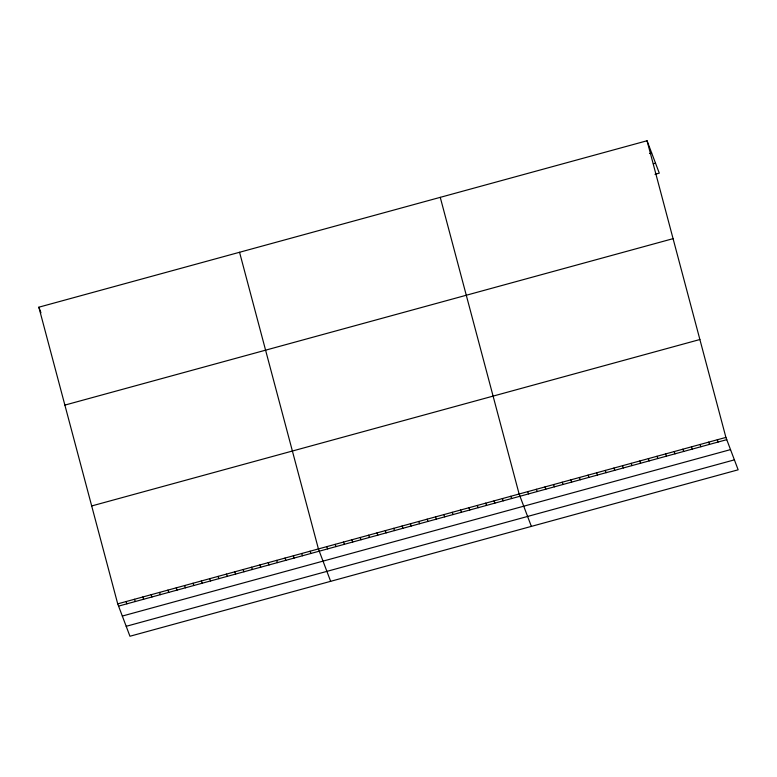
<?xml version="1.0" encoding="UTF-8"?>
<svg xmlns="http://www.w3.org/2000/svg" width="777" height="777" viewBox="0 0 777 777"><rect width="100%" height="100%" fill="white"/><g stroke="black" fill="none" stroke-linecap="round" stroke-linejoin="round"><path stroke-width="1.17" d="M647.047 140.754L725.912 437.412L738.15 469.803L129.953 636.246L117.715 603.855L38.85 307.197L647.047 140.754L659.284 173.145L654.982 174.33M649.504 153.545L651.66 152.952M653.379 163.792L655.526 163.199M64.879 405.099L673.076 238.656M91.686 505.953L699.883 339.52M117.715 603.855L725.912 437.412M118.56 606.109L726.757 439.665M122.319 616.054L730.516 449.611M126.195 626.301L734.391 459.858M717.297 439.772L718.142 442.026M708.682 442.132L709.527 444.376M700.067 444.483L700.912 446.736M691.443 446.843L692.297 449.096M682.828 449.203L683.682 451.456M674.213 451.563L675.067 453.807M665.598 453.914L666.452 456.167M656.983 456.274L657.837 458.527M648.368 458.634L649.213 460.887M639.753 460.994L640.598 463.238M631.138 463.345L631.983 465.598M622.513 465.705L623.368 467.958M613.898 468.065L614.753 470.318M605.283 470.425L606.138 472.678M596.668 472.785L597.523 475.029M588.053 475.135L588.908 477.389M579.438 477.496L580.283 479.749M570.823 479.856L571.668 482.109M562.208 482.216L563.053 484.459M553.593 484.566L554.438 486.82M544.968 486.926L545.823 489.18M536.353 489.287L537.208 491.54M527.738 491.647L528.593 493.9M531.361 526.388L519.123 494.007L440.258 197.348M510.761 496.289L511.616 498.543M502.398 498.581L503.253 500.835M494.036 500.864L494.891 503.117M485.674 503.156L486.528 505.409M477.311 505.448L478.156 507.692M468.949 507.731L469.794 509.984M460.586 510.023L461.431 512.276M452.224 512.315L453.069 514.559M443.861 514.597L444.706 516.851M435.499 516.89L436.344 519.143M427.136 519.172L427.981 521.425M418.774 521.464L419.619 523.717M410.411 523.756L411.256 526.01M402.049 526.039L402.894 528.292M393.686 528.331L394.531 530.584M385.324 530.623L386.169 532.867M376.962 532.905L377.807 535.159M368.599 535.198L369.444 537.451M360.237 537.49L361.082 539.733M351.874 539.772L352.719 542.025M343.502 542.064L344.357 544.318M335.14 544.347L335.994 546.6M326.777 546.639L327.632 548.892M330.652 581.313L318.415 548.931L239.559 252.272M310.052 551.214L310.907 553.467M301.69 553.506L302.544 555.759M293.327 555.798L294.182 558.041M284.965 558.08L285.819 560.334M276.602 560.372L277.457 562.626M268.24 562.655L269.095 564.908M259.877 564.947L260.732 567.2M251.515 567.239L252.37 569.492M243.152 569.522L244.007 571.775M234.79 571.814L235.645 574.067M226.428 574.106L227.282 576.349M218.065 576.388L218.92 578.642M209.703 578.68L210.557 580.934M201.34 580.973L202.195 583.216M192.978 583.255L193.832 585.508M184.615 585.547L185.47 587.801M176.253 587.83L177.107 590.083M167.89 590.122L168.735 592.375M159.528 592.414L160.373 594.658M151.165 594.696L152.01 596.95M38.85 307.197L40.958 312.762M142.803 596.989L143.648 599.242M134.44 599.281L135.285 601.524M126.078 601.563L126.923 603.816"/></g></svg>
